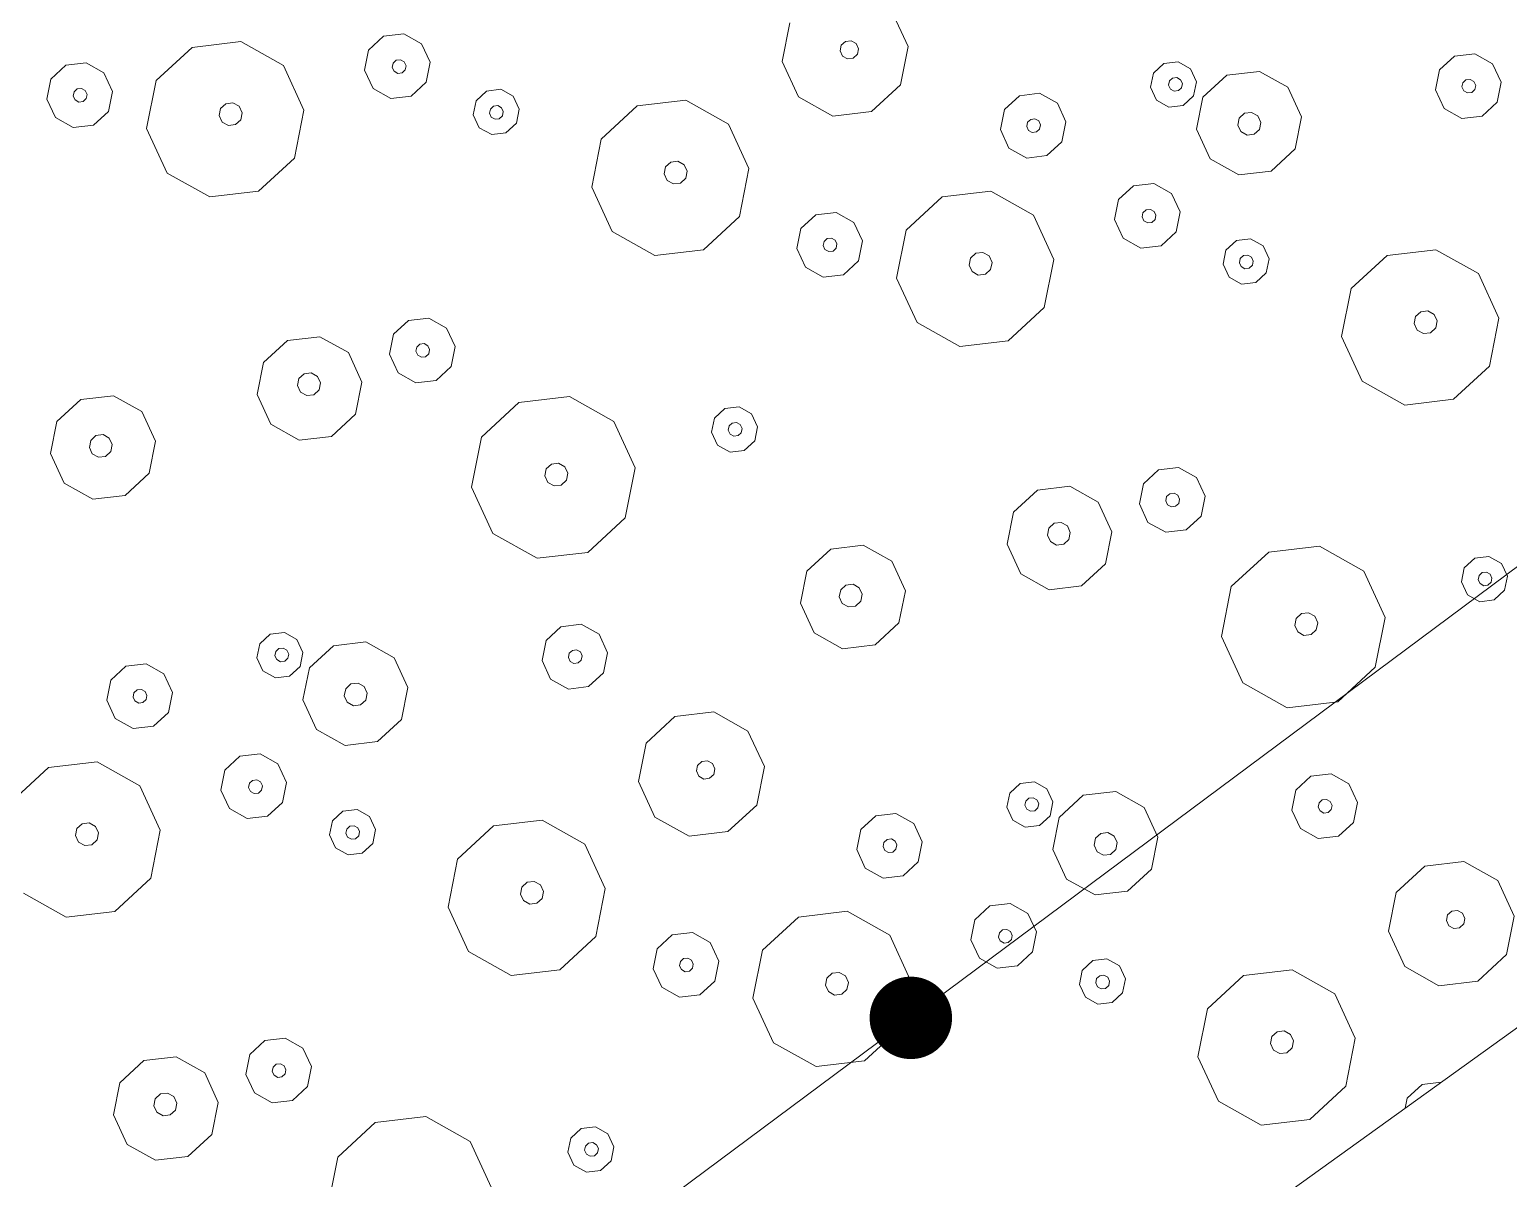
# Model space of a CAD drawing. Header units: metres. Extents: x -2858 to 512, y -1995 to 1252.
# Drawn here: x -539.062 to -535.477, y 366.104 to 368.89 of the extents above; entities that cross this region are included whole.
import ezdxf

# ---------------------------------------------------------------- set-up
doc = ezdxf.new("R2010")
doc.units = ezdxf.units.M
for name, color, linetype in [('Calque commun', 7, 'Continuous'), ('Calque7', 7, 'Continuous'), ('Calque8', 7, 'Continuous')]:
    doc.layers.add(name, color=color, linetype=linetype)

# ---------------------------------------------------------------- blocks, each defined once
blk = doc.blocks.new('GeoRond')
at = {"linetype": 'Continuous', "ltscale": 2.5, "const_width": 0.499, "flags": 128}
blk.add_lwpolyline([(-0.2505, 0, 1), (0.2505, 0, 1)], format="xyb", close=True, dxfattribs=at)
blk = doc.blocks.new('geometrebondepartleger')
at = {"layer": 'Calque7', "color": 1, "linetype": 'Continuous', "lineweight": 9}
blk.add_polyline3d([(141.2008, 124.9129, 79), (146.0805, 124.0046, 79), (151.5015, 122.9015, 79), (157.3363, 121.7891, 79), (165.9825, 119.9858, 79), (155.3815, 121.9588, 79), (170.0435, 119.0562, 79)], dxfattribs=at)
at = {"layer": 'Calque8', "color": 0, "linetype": 'ByBlock', "lineweight": -2, "xscale": 0.1999999984221459, "yscale": 0.1999999984221459, "zscale": 0.1999999984221459, "rotation": 348.4973528603933}
blk.add_blockref('GeoRond', (149.791, 123.2496, 79), dxfattribs=at)
blk = doc.blocks.new('pattern')
at = {"layer": 'Calque commun', "color": 54, "linetype": 'Continuous', "lineweight": 9}
for p, q in [((78.8535, 112.957), (78.8188, 112.9876)), ((78.9027, 112.9523), (78.8535, 112.957)), ((78.9235, 112.9645), (78.9027, 112.9523)), ((78.4004, 112.8513), (78.4822, 112.8996)), ((78.4822, 112.8996), (78.5767, 112.8906)), ((78.5767, 112.8906), (78.6478, 112.8277)), ((78.3627, 112.7642), (78.4004, 112.8513)), ((78.6478, 112.8277), (78.6685, 112.7351)), ((78.878, 112.7614), (78.9802, 112.8217)), ((78.9802, 112.8217), (79.0983, 112.8105)), ((79.0983, 112.8105), (79.1872, 112.7319)), ((78.3833, 112.6716), (78.3627, 112.7642)), ((78.4789, 112.7529), (78.4844, 112.7655)), ((78.4819, 112.7393), (78.4789, 112.7529)), ((78.4844, 112.7655), (78.4963, 112.7726)), ((78.4963, 112.7726), (78.5101, 112.7713)), ((78.5101, 112.7713), (78.5205, 112.7621)), ((78.5205, 112.7621), (78.5235, 112.7486)), ((78.8308, 112.6525), (78.878, 112.7614)), ((78.4923, 112.7302), (78.4819, 112.7393)), ((78.5061, 112.7289), (78.4923, 112.7302)), ((78.518, 112.7359), (78.5061, 112.7289)), ((78.5235, 112.7486), (78.518, 112.7359)), ((78.6685, 112.7351), (78.6307, 112.648)), ((79.1872, 112.7319), (79.213, 112.6161)), ((78.4545, 112.6087), (78.3833, 112.6716)), ((78.6307, 112.648), (78.549, 112.5997)), ((78.8566, 112.5367), (78.8308, 112.6525)), ((78.9761, 112.6383), (78.9829, 112.6542)), ((78.9829, 112.6542), (78.9978, 112.663)), ((78.9978, 112.663), (79.0151, 112.6613)), ((79.0151, 112.6613), (79.028, 112.6499)), ((79.028, 112.6499), (79.0318, 112.633)), ((78.549, 112.5997), (78.4545, 112.6087)), ((78.9798, 112.6214), (78.9761, 112.6383)), ((78.9928, 112.61), (78.9798, 112.6214)), ((79.01, 112.6083), (78.9928, 112.61)), ((79.0249, 112.6171), (79.01, 112.6083)), ((79.0318, 112.633), (79.0249, 112.6171)), ((79.213, 112.6161), (79.1658, 112.5072)), ((78.9455, 112.4581), (78.8566, 112.5367)), ((79.1658, 112.5072), (79.0636, 112.4469)), ((79.0636, 112.4469), (78.9455, 112.4581)), ((78.4483, 112.384), (78.4909, 112.4091)), ((78.4909, 112.4091), (78.5401, 112.4045)), ((78.5401, 112.4045), (78.5772, 112.3717)), ((78.4286, 112.3386), (78.4483, 112.384)), ((78.5772, 112.3717), (78.5879, 112.3235)), ((78.4394, 112.2904), (78.4286, 112.3386)), ((78.4908, 112.3335), (78.495, 112.343)), ((78.4931, 112.3234), (78.4908, 112.3335)), ((78.5009, 112.3165), (78.4931, 112.3234)), ((78.495, 112.343), (78.5039, 112.3483)), ((78.5039, 112.3483), (78.5143, 112.3473)), ((78.5202, 112.3208), (78.5112, 112.3155)), ((78.5143, 112.3473), (78.522, 112.3405)), ((78.5243, 112.3303), (78.5202, 112.3208)), ((78.522, 112.3405), (78.5243, 112.3303)), ((78.5879, 112.3235), (78.5683, 112.2781)), ((77.7838, 112.2574), (77.7976, 112.2892)), ((77.7976, 112.2892), (77.8274, 112.3068)), ((77.8274, 112.3068), (77.8618, 112.3035)), ((77.8618, 112.3035), (77.8878, 112.2806)), ((78.4765, 112.2577), (78.4394, 112.2904)), ((78.5112, 112.3155), (78.5009, 112.3165)), ((77.7913, 112.2236), (77.7838, 112.2574)), ((77.8216, 112.2546), (77.8257, 112.2641)), ((77.8238, 112.2444), (77.8216, 112.2546)), ((77.8257, 112.2641), (77.8346, 112.2694)), ((77.8346, 112.2694), (77.845, 112.2684)), ((77.845, 112.2684), (77.8528, 112.2615)), ((77.855, 112.2514), (77.8509, 112.2419)), ((77.8528, 112.2615), (77.855, 112.2514)), ((77.8878, 112.2806), (77.8953, 112.2468)), ((78.5257, 112.253), (78.4765, 112.2577)), ((78.5683, 112.2781), (78.5257, 112.253)), ((79.1289, 112.2187), (79.1426, 112.2504)), ((79.1426, 112.2504), (79.1724, 112.268)), ((79.1724, 112.268), (79.2069, 112.2647)), ((79.2069, 112.2647), (79.2328, 112.2418)), ((77.8173, 112.2007), (77.7913, 112.2236)), ((77.8316, 112.2376), (77.8238, 112.2444)), ((77.842, 112.2366), (77.8316, 112.2376)), ((77.8509, 112.2419), (77.842, 112.2366)), ((77.8815, 112.215), (77.8517, 112.1974)), ((77.8953, 112.2468), (77.8815, 112.215)), ((79.1364, 112.1849), (79.1289, 112.2187)), ((79.1683, 112.2159), (79.1724, 112.2255)), ((79.1706, 112.2058), (79.1683, 112.2159)), ((79.1724, 112.2255), (79.1814, 112.2307)), ((79.1814, 112.2307), (79.1917, 112.2298)), ((79.1917, 112.2298), (79.1995, 112.2229)), ((79.2018, 112.2127), (79.1976, 112.2032)), ((79.1995, 112.2229), (79.2018, 112.2127)), ((79.2328, 112.2418), (79.2404, 112.2081)), ((77.8517, 112.1974), (77.8173, 112.2007)), ((78.0693, 112.1348), (78.1757, 112.1977)), ((78.1757, 112.1977), (78.2988, 112.1859)), ((78.2988, 112.1859), (78.3914, 112.1041)), ((79.1623, 112.162), (79.1364, 112.1849)), ((79.1783, 112.1989), (79.1706, 112.2058)), ((79.1887, 112.1979), (79.1783, 112.1989)), ((79.1976, 112.2032), (79.1887, 112.1979)), ((79.2404, 112.2081), (79.2266, 112.1763)), ((79.1968, 112.1587), (79.1623, 112.162)), ((79.2266, 112.1763), (79.1968, 112.1587)), ((78.0201, 112.0214), (78.0693, 112.1348)), ((78.8339, 112.0794), (78.902, 112.1196)), ((78.902, 112.1196), (78.9808, 112.1121)), ((78.9808, 112.1121), (79.0401, 112.0598)), ((78.3914, 112.1041), (78.4183, 111.9835)), ((78.8024, 112.0068), (78.8339, 112.0794)), ((79.0401, 112.0598), (79.0573, 111.9825)), ((79.2016, 112.0138), (79.2442, 112.0389)), ((79.2442, 112.0389), (79.2934, 112.0342)), ((79.2934, 112.0342), (79.3305, 112.0015)), ((78.047, 111.9008), (78.0201, 112.0214)), ((78.1813, 112.0057), (78.1882, 112.0216)), ((78.1851, 111.9888), (78.1813, 112.0057)), ((78.1882, 112.0216), (78.2031, 112.0304)), ((78.2031, 112.0304), (78.2203, 112.0287)), ((78.2203, 112.0287), (78.2333, 112.0173)), ((78.2371, 112.0004), (78.2302, 111.9845)), ((78.2333, 112.0173), (78.2371, 112.0004)), ((78.8196, 111.9296), (78.8024, 112.0068)), ((78.9027, 111.9991), (78.9096, 112.015)), ((78.9064, 111.9822), (78.9027, 111.9991)), ((78.9096, 112.015), (78.9245, 112.0238)), ((78.9245, 112.0238), (78.9417, 112.0222)), ((78.9417, 112.0222), (78.9547, 112.0107)), ((78.9547, 112.0107), (78.9584, 111.9938)), ((79.182, 111.9684), (79.2016, 112.0138)), ((79.3305, 112.0015), (79.3412, 111.9532)), ((78.1981, 111.9773), (78.1851, 111.9888)), ((78.2153, 111.9757), (78.1981, 111.9773)), ((78.2302, 111.9845), (78.2153, 111.9757)), ((78.4183, 111.9835), (78.3691, 111.8701)), ((78.9194, 111.9708), (78.9064, 111.9822)), ((78.9366, 111.9691), (78.9194, 111.9708)), ((78.9515, 111.9779), (78.9366, 111.9691)), ((78.9584, 111.9938), (78.9515, 111.9779)), ((79.0573, 111.9825), (79.0258, 111.91)), ((79.1927, 111.9201), (79.182, 111.9684)), ((79.2429, 111.9662), (79.247, 111.9757)), ((79.2451, 111.9561), (79.2429, 111.9662)), ((79.247, 111.9757), (79.2559, 111.981)), ((79.2559, 111.981), (79.2663, 111.98)), ((79.2663, 111.98), (79.2741, 111.9731)), ((79.2763, 111.963), (79.2722, 111.9535)), ((79.2741, 111.9731), (79.2763, 111.963)), ((78.8789, 111.8772), (78.8196, 111.9296)), ((79.2529, 111.9492), (79.2451, 111.9561)), ((79.2632, 111.9482), (79.2529, 111.9492)), ((79.2722, 111.9535), (79.2632, 111.9482)), ((79.3412, 111.9532), (79.3216, 111.9079)), ((77.3448, 111.8562), (77.447, 111.9165)), ((77.447, 111.9165), (77.5651, 111.9053)), ((77.5651, 111.9053), (77.6541, 111.8267)), ((78.1396, 111.819), (78.047, 111.9008)), ((79.0258, 111.91), (78.9577, 111.8697)), ((79.2298, 111.8874), (79.1927, 111.9201)), ((79.3216, 111.9079), (79.279, 111.8827)), ((79.492, 111.863), (79.5942, 111.9233)), ((79.5942, 111.9233), (79.7123, 111.912)), ((79.7123, 111.912), (79.8013, 111.8335)), ((77.2976, 111.7473), (77.3448, 111.8562)), ((78.3691, 111.8701), (78.2627, 111.8072)), ((78.9577, 111.8697), (78.8789, 111.8772)), ((79.279, 111.8827), (79.2298, 111.8874)), ((79.4448, 111.7541), (79.492, 111.863)), ((77.6541, 111.8267), (77.6799, 111.7109)), ((78.2627, 111.8072), (78.1396, 111.819)), ((78.9265, 111.8012), (78.9402, 111.8329)), ((78.9402, 111.8329), (78.97, 111.8505)), ((78.97, 111.8505), (79.0045, 111.8472)), ((79.0045, 111.8472), (79.0304, 111.8243)), ((79.0304, 111.8243), (79.038, 111.7905)), ((79.8013, 111.8335), (79.8271, 111.7177)), ((78.934, 111.7674), (78.9265, 111.8012)), ((78.9621, 111.8008), (78.9662, 111.8103)), ((78.9644, 111.7907), (78.9621, 111.8008)), ((78.9722, 111.7838), (78.9644, 111.7907)), ((78.9662, 111.8103), (78.9752, 111.8156)), ((78.9825, 111.7828), (78.9722, 111.7838)), ((78.9752, 111.8156), (78.9855, 111.8146)), ((78.9914, 111.7881), (78.9825, 111.7828)), ((78.9855, 111.8146), (78.9933, 111.8077)), ((78.9956, 111.7976), (78.9914, 111.7881)), ((78.9933, 111.8077), (78.9956, 111.7976)), ((79.038, 111.7905), (79.0242, 111.7588)), ((77.3234, 111.6315), (77.2976, 111.7473)), ((77.4429, 111.7331), (77.4498, 111.749)), ((77.4498, 111.749), (77.4647, 111.7578)), ((77.4647, 111.7578), (77.4819, 111.7561)), ((77.4819, 111.7561), (77.4949, 111.7447)), ((78.9599, 111.7445), (78.934, 111.7674)), ((79.0242, 111.7588), (78.9944, 111.7412)), ((79.4706, 111.6383), (79.4448, 111.7541)), ((79.5901, 111.7399), (79.597, 111.7558)), ((79.597, 111.7558), (79.6119, 111.7646)), ((79.6119, 111.7646), (79.6291, 111.7629)), ((79.6291, 111.7629), (79.6421, 111.7515)), ((79.6421, 111.7515), (79.6458, 111.7346)), ((77.4466, 111.7162), (77.4429, 111.7331)), ((77.4596, 111.7048), (77.4466, 111.7162)), ((77.4917, 111.7119), (77.4768, 111.7031)), ((77.4986, 111.7278), (77.4917, 111.7119)), ((77.4949, 111.7447), (77.4986, 111.7278)), ((77.6799, 111.7109), (77.6327, 111.602)), ((78.9944, 111.7412), (78.9599, 111.7445)), ((79.5939, 111.723), (79.5901, 111.7399)), ((79.6068, 111.7115), (79.5939, 111.723)), ((79.6241, 111.7099), (79.6068, 111.7115)), ((79.639, 111.7187), (79.6241, 111.7099)), ((79.6458, 111.7346), (79.639, 111.7187)), ((79.8271, 111.7177), (79.7799, 111.6088)), ((77.4768, 111.7031), (77.4596, 111.7048)), ((79.2236, 111.6619), (79.2661, 111.687)), ((79.2661, 111.687), (79.3153, 111.6824)), ((79.3153, 111.6824), (79.3524, 111.6496)), ((79.2039, 111.6166), (79.2236, 111.6619)), ((79.3524, 111.6496), (79.3632, 111.6014)), ((77.4123, 111.553), (77.3234, 111.6315)), ((78.122, 111.5679), (78.1417, 111.6133)), ((78.1417, 111.6133), (78.1842, 111.6384)), ((78.1842, 111.6384), (78.2335, 111.6337)), ((78.2335, 111.6337), (78.2705, 111.601)), ((79.2146, 111.5683), (79.2039, 111.6166)), ((79.2661, 111.6114), (79.2702, 111.621)), ((79.2683, 111.6013), (79.2661, 111.6114)), ((79.2702, 111.621), (79.2792, 111.6262)), ((79.2792, 111.6262), (79.2895, 111.6252)), ((79.2895, 111.6252), (79.2973, 111.6184)), ((79.2995, 111.6082), (79.2954, 111.5987)), ((79.2973, 111.6184), (79.2995, 111.6082)), ((79.5596, 111.5597), (79.4706, 111.6383)), ((79.7799, 111.6088), (79.6777, 111.5485)), ((80.2732, 111.598), (80.303, 111.6156)), ((80.303, 111.6156), (80.3375, 111.6123)), ((80.3375, 111.6123), (80.3634, 111.5894)), ((77.6327, 111.602), (77.5305, 111.5417)), ((78.1328, 111.5196), (78.122, 111.5679)), ((78.1842, 111.5628), (78.1883, 111.5723)), ((78.1883, 111.5723), (78.1973, 111.5776)), ((78.1973, 111.5776), (78.2076, 111.5766)), ((78.2076, 111.5766), (78.2154, 111.5697)), ((78.2154, 111.5697), (78.2176, 111.5596)), ((78.2705, 111.601), (78.2813, 111.5527)), ((79.2517, 111.5356), (79.2146, 111.5683)), ((79.2761, 111.5944), (79.2683, 111.6013)), ((79.2865, 111.5934), (79.2761, 111.5944)), ((79.2954, 111.5987), (79.2865, 111.5934)), ((79.3632, 111.6014), (79.3435, 111.556)), ((80.2595, 111.5663), (80.2732, 111.598)), ((80.2972, 111.5634), (80.3014, 111.5729)), ((80.3014, 111.5729), (80.3103, 111.5782)), ((80.3103, 111.5782), (80.3207, 111.5772)), ((80.3207, 111.5772), (80.3284, 111.5704)), ((80.3284, 111.5704), (80.3307, 111.5602)), ((80.3634, 111.5894), (80.371, 111.5556)), ((77.5305, 111.5417), (77.4123, 111.553)), ((78.1865, 111.5526), (78.1842, 111.5628)), ((78.1942, 111.5458), (78.1865, 111.5526)), ((78.2046, 111.5448), (78.1942, 111.5458)), ((78.2135, 111.5501), (78.2046, 111.5448)), ((78.2176, 111.5596), (78.2135, 111.5501)), ((78.2813, 111.5527), (78.2616, 111.5074)), ((78.3567, 111.5029), (78.4248, 111.5431)), ((78.4248, 111.5431), (78.5036, 111.5356)), ((78.5036, 111.5356), (78.5629, 111.4833)), ((79.3009, 111.5309), (79.2517, 111.5356)), ((79.3435, 111.556), (79.3009, 111.5309)), ((79.6777, 111.5485), (79.5596, 111.5597)), ((80.267, 111.5325), (80.2595, 111.5663)), ((80.2929, 111.5096), (80.267, 111.5325)), ((80.2995, 111.5533), (80.2972, 111.5634)), ((80.3073, 111.5464), (80.2995, 111.5533)), ((80.3176, 111.5454), (80.3073, 111.5464)), ((80.3266, 111.5507), (80.3176, 111.5454)), ((80.3307, 111.5602), (80.3266, 111.5507)), ((80.371, 111.5556), (80.3572, 111.5239)), ((76.9151, 111.4788), (76.9577, 111.504)), ((76.9577, 111.504), (77.0069, 111.4993)), ((77.0069, 111.4993), (77.044, 111.4665)), ((78.1698, 111.4869), (78.1328, 111.5196)), ((78.2616, 111.5074), (78.219, 111.4822)), ((78.3253, 111.4303), (78.3567, 111.5029)), ((79.7679, 111.4869), (79.8104, 111.5121)), ((79.8104, 111.5121), (79.8597, 111.5074)), ((79.8597, 111.5074), (79.8967, 111.4747)), ((80.3274, 111.5063), (80.2929, 111.5096)), ((80.3572, 111.5239), (80.3274, 111.5063)), ((76.8955, 111.4335), (76.9151, 111.4788)), ((77.044, 111.4665), (77.0547, 111.4183)), ((78.219, 111.4822), (78.1698, 111.4869)), ((78.5629, 111.4833), (78.5801, 111.406)), ((79.7482, 111.4416), (79.7679, 111.4869)), ((79.8967, 111.4747), (79.9075, 111.4264)), ((76.9062, 111.3852), (76.8955, 111.4335)), ((76.9577, 111.4283), (76.9618, 111.4379)), ((76.9599, 111.4182), (76.9577, 111.4283)), ((76.9618, 111.4379), (76.9707, 111.4431)), ((76.9707, 111.4431), (76.9811, 111.4421)), ((76.9811, 111.4421), (76.9889, 111.4353)), ((76.9911, 111.4251), (76.987, 111.4156)), ((76.9889, 111.4353), (76.9911, 111.4251)), ((78.3425, 111.3531), (78.3253, 111.4303)), ((78.4182, 111.413), (78.4251, 111.4288)), ((78.4251, 111.4288), (78.44, 111.4376)), ((78.44, 111.4376), (78.4573, 111.436)), ((78.4573, 111.436), (78.4702, 111.4245)), ((78.4702, 111.4245), (78.474, 111.4076)), ((79.7589, 111.3933), (79.7482, 111.4416)), ((79.8104, 111.4365), (79.8145, 111.446)), ((79.8127, 111.4263), (79.8104, 111.4365)), ((79.8204, 111.4194), (79.8127, 111.4263)), ((79.8145, 111.446), (79.8235, 111.4513)), ((79.8235, 111.4513), (79.8338, 111.4503)), ((79.8397, 111.4237), (79.8308, 111.4185)), ((79.8338, 111.4503), (79.8416, 111.4434)), ((79.8438, 111.4333), (79.8397, 111.4237)), ((79.8416, 111.4434), (79.8438, 111.4333)), ((79.9075, 111.4264), (79.8878, 111.381)), ((80.4958, 111.3303), (80.545, 111.4437)), ((76.9677, 111.4113), (76.9599, 111.4182)), ((76.978, 111.4103), (76.9677, 111.4113)), ((76.987, 111.4156), (76.978, 111.4103)), ((77.0547, 111.4183), (77.0351, 111.3729)), ((78.422, 111.3961), (78.4182, 111.413)), ((78.435, 111.3846), (78.422, 111.3961)), ((78.4671, 111.3918), (78.4522, 111.383)), ((78.474, 111.4076), (78.4671, 111.3918)), ((78.5801, 111.406), (78.5486, 111.3335)), ((79.796, 111.3606), (79.7589, 111.3933)), ((79.8308, 111.4185), (79.8204, 111.4194)), ((76.9433, 111.3525), (76.9062, 111.3852)), ((76.9925, 111.3478), (76.9433, 111.3525)), ((77.0351, 111.3729), (76.9925, 111.3478)), ((77.6095, 111.3452), (77.6393, 111.3628)), ((77.6393, 111.3628), (77.6737, 111.3596)), ((77.6737, 111.3596), (77.6997, 111.3367)), ((78.4018, 111.3008), (78.3425, 111.3531)), ((78.4522, 111.383), (78.435, 111.3846)), ((79.8452, 111.3559), (79.796, 111.3606)), ((79.8878, 111.381), (79.8452, 111.3559)), ((77.5957, 111.3135), (77.6095, 111.3452)), ((77.6351, 111.3107), (77.6393, 111.3203)), ((77.6393, 111.3203), (77.6482, 111.3255)), ((77.6482, 111.3255), (77.6585, 111.3246)), ((77.6585, 111.3246), (77.6663, 111.3177)), ((77.6663, 111.3177), (77.6686, 111.3076)), ((77.6997, 111.3367), (77.7072, 111.3029)), ((78.5486, 111.3335), (78.4805, 111.2932)), ((80.5227, 111.2096), (80.4958, 111.3303)), ((77.6032, 111.2797), (77.5957, 111.3135)), ((77.6374, 111.3006), (77.6351, 111.3107)), ((77.6452, 111.2937), (77.6374, 111.3006)), ((77.6555, 111.2927), (77.6452, 111.2937)), ((77.6645, 111.298), (77.6555, 111.2927)), ((77.6686, 111.3076), (77.6645, 111.298)), ((77.7072, 111.3029), (77.6934, 111.2711)), ((78.4805, 111.2932), (78.4018, 111.3008)), ((79.3429, 111.255), (79.4247, 111.3032)), ((79.4247, 111.3032), (79.5192, 111.2942)), ((79.5192, 111.2942), (79.5903, 111.2314)), ((77.6292, 111.2568), (77.6032, 111.2797)), ((77.6636, 111.2535), (77.6292, 111.2568)), ((77.6934, 111.2711), (77.6636, 111.2535)), ((78.7973, 111.2253), (78.8654, 111.2655)), ((78.8654, 111.2655), (78.9442, 111.258)), ((78.9442, 111.258), (79.0035, 111.2057)), ((79.3052, 111.1679), (79.3429, 111.255)), ((77.3007, 111.1742), (77.3689, 111.2144)), ((77.3689, 111.2144), (77.4476, 111.2069)), ((78.7658, 111.1528), (78.7973, 111.2253)), ((79.5903, 111.2314), (79.611, 111.1387)), ((79.8205, 111.165), (79.9227, 111.2253)), ((79.9227, 111.2253), (80.0408, 111.2141)), ((80.0408, 111.2141), (80.1297, 111.1356)), ((80.6153, 111.1278), (80.5227, 111.2096)), ((77.2693, 111.1016), (77.3007, 111.1742)), ((77.4476, 111.2069), (77.5069, 111.1546)), ((79.0035, 111.2057), (79.0207, 111.1285)), ((79.4269, 111.1692), (79.4388, 111.1762)), ((79.4388, 111.1762), (79.4526, 111.1749)), ((79.4526, 111.1749), (79.463, 111.1658)), ((80.8448, 111.1789), (80.7384, 111.1161)), ((77.5069, 111.1546), (77.5241, 111.0773)), ((78.783, 111.0755), (78.7658, 111.1528)), ((78.8663, 111.1369), (78.8731, 111.1528)), ((78.8731, 111.1528), (78.888, 111.1616)), ((78.888, 111.1616), (78.9053, 111.1599)), ((78.9053, 111.1599), (78.9182, 111.1485)), ((78.9182, 111.1485), (78.922, 111.1316)), ((79.3258, 111.0752), (79.3052, 111.1679)), ((79.4214, 111.1565), (79.4269, 111.1692)), ((79.4244, 111.143), (79.4214, 111.1565)), ((79.4348, 111.1338), (79.4244, 111.143)), ((79.4605, 111.1395), (79.4486, 111.1325)), ((79.466, 111.1522), (79.4605, 111.1395)), ((79.463, 111.1658), (79.466, 111.1522)), ((79.611, 111.1387), (79.5732, 111.0516)), ((79.7733, 111.0562), (79.8205, 111.165)), ((77.2865, 111.0244), (77.2693, 111.1016)), ((77.3695, 111.0939), (77.3764, 111.1098)), ((77.3764, 111.1098), (77.3913, 111.1186)), ((77.3913, 111.1186), (77.4085, 111.117)), ((77.4085, 111.117), (77.4215, 111.1055)), ((77.4215, 111.1055), (77.4252, 111.0886)), ((77.6488, 111.0632), (77.6685, 111.1086)), ((77.6685, 111.1086), (77.711, 111.1337)), ((77.711, 111.1337), (77.7602, 111.129)), ((77.7602, 111.129), (77.7973, 111.0963)), ((78.87, 111.12), (78.8663, 111.1369)), ((78.883, 111.1086), (78.87, 111.12)), ((78.9002, 111.1069), (78.883, 111.1086)), ((78.9151, 111.1157), (78.9002, 111.1069)), ((78.922, 111.1316), (78.9151, 111.1157)), ((79.0207, 111.1285), (78.9892, 111.0559)), ((79.4486, 111.1325), (79.4348, 111.1338)), ((80.1297, 111.1356), (80.1555, 111.0197)), ((80.7384, 111.1161), (80.6153, 111.1278)), ((77.3733, 111.077), (77.3695, 111.0939)), ((77.3862, 111.0656), (77.3733, 111.077)), ((77.4035, 111.0639), (77.3862, 111.0656)), ((77.4184, 111.0727), (77.4035, 111.0639)), ((77.4252, 111.0886), (77.4184, 111.0727)), ((77.5241, 111.0773), (77.4926, 111.0048)), ((77.7097, 111.061), (77.7138, 111.0705)), ((77.7138, 111.0705), (77.7228, 111.0758)), ((77.7228, 111.0758), (77.7331, 111.0748)), ((77.7331, 111.0748), (77.7409, 111.0679)), ((77.7409, 111.0679), (77.7431, 111.0578)), ((77.7973, 111.0963), (77.8081, 111.048)), ((78.8423, 111.0232), (78.783, 111.0755)), ((79.397, 111.0124), (79.3258, 111.0752)), ((79.9254, 111.0578), (79.9403, 111.0666)), ((79.9403, 111.0666), (79.9576, 111.065)), ((77.6595, 111.0149), (77.6488, 111.0632)), ((77.7119, 111.0509), (77.7097, 111.061)), ((77.7197, 111.044), (77.7119, 111.0509)), ((77.7301, 111.043), (77.7197, 111.044)), ((77.739, 111.0483), (77.7301, 111.043)), ((77.7431, 111.0578), (77.739, 111.0483)), ((77.8081, 111.048), (77.7884, 111.0027)), ((78.9892, 111.0559), (78.9211, 111.0157)), ((79.5732, 111.0516), (79.4915, 111.0034)), ((79.7991, 110.9403), (79.7733, 111.0562)), ((79.9185, 111.0419), (79.9254, 111.0578)), ((79.9223, 111.025), (79.9185, 111.0419)), ((79.9576, 111.065), (79.9705, 111.0535)), ((79.9743, 111.0366), (79.9674, 111.0208)), ((79.9705, 111.0535), (79.9743, 111.0366)), ((77.3458, 110.972), (77.2865, 111.0244)), ((77.4926, 111.0048), (77.4245, 110.9645)), ((77.6966, 110.9822), (77.6595, 111.0149)), ((77.7884, 111.0027), (77.7458, 110.9775)), ((77.9588, 110.9578), (78.061, 111.0181)), ((78.061, 111.0181), (78.1792, 111.0068)), ((78.1792, 111.0068), (78.2681, 110.9283)), ((78.9211, 111.0157), (78.8423, 111.0232)), ((79.4915, 111.0034), (79.397, 111.0124)), ((79.9353, 111.0136), (79.9223, 111.025)), ((79.9525, 111.012), (79.9353, 111.0136)), ((79.9674, 111.0208), (79.9525, 111.012)), ((80.1555, 111.0197), (80.1083, 110.9109)), ((77.4245, 110.9645), (77.3458, 110.972)), ((77.7458, 110.9775), (77.6966, 110.9822)), ((77.9116, 110.8489), (77.9588, 110.9578)), ((77.3933, 110.896), (77.4071, 110.9277)), ((77.4071, 110.9277), (77.4369, 110.9453)), ((77.4369, 110.9453), (77.4713, 110.942)), ((77.4713, 110.942), (77.4973, 110.9191)), ((78.2681, 110.9283), (78.2939, 110.8125)), ((79.888, 110.8618), (79.7991, 110.9403)), ((80.5977, 110.8767), (80.6173, 110.9221)), ((80.6173, 110.9221), (80.6599, 110.9472)), ((80.6599, 110.9472), (80.7091, 110.9426)), ((80.7091, 110.9426), (80.7462, 110.9098)), ((77.4008, 110.8622), (77.3933, 110.896)), ((77.4289, 110.8956), (77.4331, 110.9051)), ((77.4312, 110.8855), (77.4289, 110.8956)), ((77.4331, 110.9051), (77.442, 110.9104)), ((77.442, 110.9104), (77.4523, 110.9094)), ((77.4523, 110.9094), (77.4601, 110.9025)), ((77.4624, 110.8924), (77.4583, 110.8829)), ((77.4601, 110.9025), (77.4624, 110.8924)), ((77.4973, 110.9191), (77.5048, 110.8853)), ((80.1083, 110.9109), (80.0061, 110.8505)), ((80.664, 110.8811), (80.6729, 110.8864)), ((80.6729, 110.8864), (80.6833, 110.8854)), ((80.7462, 110.9098), (80.757, 110.8616)), ((77.4268, 110.8393), (77.4008, 110.8622)), ((77.439, 110.8786), (77.4312, 110.8855)), ((77.4493, 110.8776), (77.439, 110.8786)), ((77.4583, 110.8829), (77.4493, 110.8776)), ((77.491, 110.8536), (77.4612, 110.836)), ((77.5048, 110.8853), (77.491, 110.8536)), ((78.0569, 110.8347), (78.0638, 110.8506)), ((78.0638, 110.8506), (78.0787, 110.8594)), ((78.0787, 110.8594), (78.0959, 110.8577)), ((78.0959, 110.8577), (78.1089, 110.8463)), ((80.0061, 110.8505), (79.888, 110.8618)), ((80.6084, 110.8285), (80.5977, 110.8767)), ((80.6599, 110.8716), (80.664, 110.8811)), ((80.6621, 110.8615), (80.6599, 110.8716)), ((80.6699, 110.8546), (80.6621, 110.8615)), ((80.6802, 110.8536), (80.6699, 110.8546)), ((80.6892, 110.8589), (80.6802, 110.8536)), ((80.6833, 110.8854), (80.6911, 110.8786)), ((80.6933, 110.8684), (80.6892, 110.8589)), ((80.6911, 110.8786), (80.6933, 110.8684)), ((80.757, 110.8616), (80.7373, 110.8162)), ((80.8324, 110.8117), (80.9005, 110.852)), ((80.9005, 110.852), (80.9793, 110.8445)), ((77.4612, 110.836), (77.4268, 110.8393)), ((77.9374, 110.7331), (77.9116, 110.8489)), ((78.0607, 110.8178), (78.0569, 110.8347)), ((78.0736, 110.8063), (78.0607, 110.8178)), ((78.1127, 110.8294), (78.1058, 110.8135)), ((78.1089, 110.8463), (78.1127, 110.8294)), ((80.6455, 110.7958), (80.6084, 110.8285)), ((80.7373, 110.8162), (80.6947, 110.7911)), ((80.9793, 110.8445), (81.0386, 110.7921)), ((77.6904, 110.7567), (77.733, 110.7819)), ((77.733, 110.7819), (77.7822, 110.7772)), ((78.0909, 110.8047), (78.0736, 110.8063)), ((78.1058, 110.8135), (78.0909, 110.8047)), ((78.2939, 110.8125), (78.2467, 110.7036)), ((79.3711, 110.7423), (79.3908, 110.7877)), ((79.3908, 110.7877), (79.4334, 110.8128)), ((79.4334, 110.8128), (79.4826, 110.8081)), ((79.4826, 110.8081), (79.5197, 110.7754)), ((80.6947, 110.7911), (80.6455, 110.7958)), ((80.8009, 110.7392), (80.8324, 110.8117)), ((81.0386, 110.7921), (81.0558, 110.7149)), ((77.6707, 110.7114), (77.6904, 110.7567)), ((77.7822, 110.7772), (77.8192, 110.7444)), ((77.8192, 110.7444), (77.83, 110.6962)), ((79.4333, 110.7372), (79.4375, 110.7467)), ((79.4375, 110.7467), (79.4464, 110.752)), ((79.4464, 110.752), (79.4567, 110.751)), ((79.4567, 110.751), (79.4645, 110.7441)), ((79.4645, 110.7441), (79.4668, 110.734)), ((79.5197, 110.7754), (79.5304, 110.7271)), ((80.9008, 110.7377), (80.9157, 110.7465)), ((80.9157, 110.7465), (80.9329, 110.7448)), ((80.9329, 110.7448), (80.9459, 110.7334)), ((77.6815, 110.6631), (77.6707, 110.7114)), ((77.7329, 110.7062), (77.737, 110.7158)), ((77.737, 110.7158), (77.746, 110.721)), ((77.746, 110.721), (77.7563, 110.72)), ((77.7563, 110.72), (77.7641, 110.7132)), ((77.7641, 110.7132), (77.7664, 110.703)), ((78.0264, 110.6545), (77.9374, 110.7331)), ((78.7401, 110.6928), (78.7699, 110.7104)), ((78.7699, 110.7104), (78.8043, 110.7071)), ((78.8043, 110.7071), (78.8303, 110.6842)), ((79.3819, 110.694), (79.3711, 110.7423)), ((79.4356, 110.727), (79.4333, 110.7372)), ((79.4434, 110.7202), (79.4356, 110.727)), ((79.4537, 110.7192), (79.4434, 110.7202)), ((79.4627, 110.7245), (79.4537, 110.7192)), ((79.4668, 110.734), (79.4627, 110.7245)), ((79.5304, 110.7271), (79.5108, 110.6818)), ((80.8181, 110.6619), (80.8009, 110.7392)), ((80.8939, 110.7218), (80.9008, 110.7377)), ((80.8977, 110.7049), (80.8939, 110.7218)), ((80.9497, 110.7165), (80.9428, 110.7006)), ((80.9459, 110.7334), (80.9497, 110.7165)), ((81.0558, 110.7149), (81.0243, 110.6423)), ((77.7352, 110.6961), (77.7329, 110.7062)), ((77.7429, 110.6892), (77.7352, 110.6961)), ((77.7533, 110.6882), (77.7429, 110.6892)), ((77.7622, 110.6935), (77.7533, 110.6882)), ((77.7664, 110.703), (77.7622, 110.6935)), ((77.83, 110.6962), (77.8103, 110.6508)), ((78.2467, 110.7036), (78.1445, 110.6433)), ((78.7263, 110.6611), (78.7401, 110.6928)), ((78.7682, 110.6677), (78.7771, 110.673)), ((78.7771, 110.673), (78.7875, 110.672)), ((78.7875, 110.672), (78.7953, 110.6652)), ((78.8303, 110.6842), (78.8378, 110.6504)), ((79.419, 110.6613), (79.3819, 110.694)), ((79.5108, 110.6818), (79.4682, 110.6566)), ((80.0851, 110.6541), (80.1149, 110.6717)), ((80.1149, 110.6717), (80.1494, 110.6684)), ((80.9107, 110.6935), (80.8977, 110.7049)), ((80.9279, 110.6918), (80.9107, 110.6935)), ((80.9428, 110.7006), (80.9279, 110.6918)), ((77.7185, 110.6304), (77.6815, 110.6631)), ((77.8103, 110.6508), (77.7677, 110.6257)), ((78.1445, 110.6433), (78.0264, 110.6545)), ((78.7338, 110.6273), (78.7263, 110.6611)), ((78.7641, 110.6582), (78.7682, 110.6677)), ((78.7663, 110.6481), (78.7641, 110.6582)), ((78.7741, 110.6412), (78.7663, 110.6481)), ((78.7845, 110.6402), (78.7741, 110.6412)), ((78.7934, 110.6455), (78.7845, 110.6402)), ((78.7975, 110.655), (78.7934, 110.6455)), ((78.7953, 110.6652), (78.7975, 110.655)), ((78.8378, 110.6504), (78.824, 110.6187)), ((79.4682, 110.6566), (79.419, 110.6613)), ((80.0714, 110.6223), (80.0851, 110.6541)), ((80.1494, 110.6684), (80.1753, 110.6455)), ((80.1753, 110.6455), (80.1829, 110.6117)), ((80.8774, 110.6096), (80.8181, 110.6619)), ((81.0243, 110.6423), (80.9562, 110.6021)), ((77.7677, 110.6257), (77.7185, 110.6304)), ((78.2347, 110.5817), (78.2773, 110.6069)), ((78.2773, 110.6069), (78.3265, 110.6022)), ((78.3265, 110.6022), (78.3636, 110.5695)), ((78.7598, 110.6044), (78.7338, 110.6273)), ((78.7942, 110.6011), (78.7598, 110.6044)), ((78.824, 110.6187), (78.7942, 110.6011)), ((79.0118, 110.5385), (79.1182, 110.6013)), ((79.1182, 110.6013), (79.2413, 110.5896)), ((80.0789, 110.5885), (80.0714, 110.6223)), ((80.1108, 110.6196), (80.1149, 110.6291)), ((80.1131, 110.6094), (80.1108, 110.6196)), ((80.1208, 110.6026), (80.1131, 110.6094)), ((80.1149, 110.6291), (80.1239, 110.6344)), ((80.1312, 110.6016), (80.1208, 110.6026)), ((80.1239, 110.6344), (80.1342, 110.6334)), ((80.1401, 110.6069), (80.1312, 110.6016)), ((80.1342, 110.6334), (80.142, 110.6265)), ((80.1443, 110.6164), (80.1401, 110.6069)), ((80.142, 110.6265), (80.1443, 110.6164)), ((80.1829, 110.6117), (80.1691, 110.5799)), ((80.9562, 110.6021), (80.8774, 110.6096)), ((78.215, 110.5364), (78.2347, 110.5817)), ((78.3636, 110.5695), (78.3743, 110.5212)), ((79.2413, 110.5896), (79.3339, 110.5078)), ((80.1048, 110.5656), (80.0789, 110.5885)), ((80.1393, 110.5624), (80.1048, 110.5656)), ((80.1691, 110.5799), (80.1393, 110.5624)), ((78.2258, 110.4881), (78.215, 110.5364)), ((78.2772, 110.5313), (78.2813, 110.5408)), ((78.2795, 110.5211), (78.2772, 110.5313)), ((78.2813, 110.5408), (78.2903, 110.5461)), ((78.2903, 110.5461), (78.3006, 110.5451)), ((78.3006, 110.5451), (78.3084, 110.5382)), ((78.3107, 110.5281), (78.3065, 110.5185)), ((78.3084, 110.5382), (78.3107, 110.5281)), ((78.9626, 110.4251), (79.0118, 110.5385)), ((78.2873, 110.5143), (78.2795, 110.5211)), ((78.2976, 110.5133), (78.2873, 110.5143)), ((78.3065, 110.5185), (78.2976, 110.5133)), ((78.3743, 110.5212), (78.3546, 110.4758)), ((79.3339, 110.5078), (79.3608, 110.3871)), ((79.7764, 110.483), (79.8445, 110.5233)), ((79.8445, 110.5233), (79.9233, 110.5157)), ((79.9233, 110.5157), (79.9826, 110.4634)), ((78.2628, 110.4554), (78.2258, 110.4881)), ((78.3546, 110.4758), (78.3121, 110.4507)), ((79.7449, 110.4105), (79.7764, 110.483)), ((79.9826, 110.4634), (79.9998, 110.3862)), ((78.3121, 110.4507), (78.2628, 110.4554)), ((78.9895, 110.3044), (78.9626, 110.4251)), ((79.1238, 110.4093), (79.1307, 110.4252)), ((79.1307, 110.4252), (79.1456, 110.434)), ((79.1456, 110.434), (79.1628, 110.4324)), ((79.1628, 110.4324), (79.1758, 110.4209)), ((79.1758, 110.4209), (79.1796, 110.404)), ((79.8521, 110.4186), (79.867, 110.4274)), ((79.867, 110.4274), (79.8842, 110.4258)), ((79.8842, 110.4258), (79.8971, 110.4144)), ((80.1441, 110.4174), (80.1867, 110.4425)), ((80.1867, 110.4425), (80.2359, 110.4378)), ((80.2359, 110.4378), (80.273, 110.4051)), ((77.8098, 110.3498), (77.8915, 110.398)), ((77.8915, 110.398), (77.986, 110.389)), ((77.986, 110.389), (78.0572, 110.3262)), ((79.1276, 110.3924), (79.1238, 110.4093)), ((79.1406, 110.381), (79.1276, 110.3924)), ((79.1727, 110.3881), (79.1578, 110.3793)), ((79.1796, 110.404), (79.1727, 110.3881)), ((79.3608, 110.3871), (79.3116, 110.2737)), ((79.7621, 110.3332), (79.7449, 110.4105)), ((79.8452, 110.4028), (79.8521, 110.4186)), ((79.8489, 110.3859), (79.8452, 110.4028)), ((79.8619, 110.3744), (79.8489, 110.3859)), ((79.9009, 110.3975), (79.894, 110.3816)), ((79.8971, 110.4144), (79.9009, 110.3975)), ((79.9998, 110.3862), (79.9683, 110.3136)), ((80.1245, 110.372), (80.1441, 110.4174)), ((80.1895, 110.3794), (80.1984, 110.3846)), ((80.1984, 110.3846), (80.2088, 110.3837)), ((80.273, 110.4051), (80.2837, 110.3569)), ((77.772, 110.2627), (77.8098, 110.3498)), ((79.1578, 110.3793), (79.1406, 110.381)), ((79.8791, 110.3728), (79.8619, 110.3744)), ((79.894, 110.3816), (79.8791, 110.3728)), ((80.1352, 110.3238), (80.1245, 110.372)), ((80.1854, 110.3698), (80.1895, 110.3794)), ((80.1876, 110.3597), (80.1854, 110.3698)), ((80.1954, 110.3528), (80.1876, 110.3597)), ((80.2057, 110.3518), (80.1954, 110.3528)), ((80.2147, 110.3571), (80.2057, 110.3518)), ((80.2088, 110.3837), (80.2166, 110.3768)), ((80.2188, 110.3667), (80.2147, 110.3571)), ((80.2166, 110.3768), (80.2188, 110.3667)), ((80.2837, 110.3569), (80.2641, 110.3115)), ((78.0572, 110.3262), (78.0778, 110.2335)), ((78.2873, 110.2598), (78.3895, 110.3202)), ((78.3895, 110.3202), (78.5076, 110.3089)), ((79.8214, 110.2809), (79.7621, 110.3332)), ((79.9683, 110.3136), (79.9002, 110.2734)), ((80.1723, 110.2911), (80.1352, 110.3238)), ((80.4345, 110.2666), (80.5367, 110.3269)), ((80.5367, 110.3269), (80.6548, 110.3157)), ((80.6548, 110.3157), (80.7438, 110.2371)), ((78.5076, 110.3089), (78.5966, 110.2304)), ((79.0821, 110.2226), (78.9895, 110.3044)), ((79.9002, 110.2734), (79.8214, 110.2809)), ((80.2215, 110.2864), (80.1723, 110.2911)), ((80.2641, 110.3115), (80.2215, 110.2864)), ((77.8882, 110.2513), (77.8937, 110.264)), ((77.8912, 110.2378), (77.8882, 110.2513)), ((77.8937, 110.264), (77.9056, 110.271)), ((77.9056, 110.271), (77.9194, 110.2697)), ((77.9194, 110.2697), (77.9298, 110.2606)), ((77.9328, 110.247), (77.9273, 110.2343)), ((77.9298, 110.2606), (77.9328, 110.247)), ((78.2401, 110.151), (78.2873, 110.2598)), ((79.3116, 110.2737), (79.2052, 110.2109)), ((79.8827, 110.2366), (79.9125, 110.2542)), ((79.9125, 110.2542), (79.947, 110.2509)), ((79.947, 110.2509), (79.9729, 110.228)), ((80.3873, 110.1577), (80.4345, 110.2666)), ((77.9016, 110.2286), (77.8912, 110.2378)), ((77.9154, 110.2273), (77.9016, 110.2286)), ((77.9273, 110.2343), (77.9154, 110.2273)), ((78.0778, 110.2335), (78.04, 110.1464)), ((78.5966, 110.2304), (78.6224, 110.1145)), ((79.2052, 110.2109), (79.0821, 110.2226)), ((79.869, 110.2048), (79.8827, 110.2366)), ((79.8765, 110.171), (79.869, 110.2048)), ((79.9046, 110.2044), (79.9087, 110.214)), ((79.9087, 110.214), (79.9177, 110.2192)), ((79.9177, 110.2192), (79.928, 110.2183)), ((79.928, 110.2183), (79.9358, 110.2114)), ((79.9358, 110.2114), (79.9381, 110.2012)), ((79.9729, 110.228), (79.9805, 110.1942)), ((80.7438, 110.2371), (80.7696, 110.1213)), ((79.9024, 110.1481), (79.8765, 110.171)), ((79.9069, 110.1943), (79.9046, 110.2044)), ((79.9146, 110.1874), (79.9069, 110.1943)), ((79.925, 110.1864), (79.9146, 110.1874)), ((79.9339, 110.1917), (79.925, 110.1864)), ((79.9381, 110.2012), (79.9339, 110.1917)), ((79.9805, 110.1942), (79.9667, 110.1624)), ((78.04, 110.1464), (77.9583, 110.0982)), ((78.2659, 110.0351), (78.2401, 110.151)), ((78.3854, 110.1367), (78.3923, 110.1526)), ((78.3891, 110.1199), (78.3854, 110.1367)), ((78.3923, 110.1526), (78.4072, 110.1614)), ((78.4072, 110.1614), (78.4244, 110.1598)), ((78.4244, 110.1598), (78.4374, 110.1483)), ((78.4374, 110.1483), (78.4411, 110.1314)), ((79.9369, 110.1448), (79.9024, 110.1481)), ((79.9667, 110.1624), (79.9369, 110.1448)), ((80.4131, 110.0419), (80.3873, 110.1577)), ((80.5326, 110.1435), (80.5395, 110.1594)), ((80.5364, 110.1266), (80.5326, 110.1435)), ((80.5395, 110.1594), (80.5544, 110.1682)), ((80.5544, 110.1682), (80.5716, 110.1666)), ((80.5716, 110.1666), (80.5846, 110.1551)), ((80.5883, 110.1382), (80.5815, 110.1223)), ((80.5846, 110.1551), (80.5883, 110.1382)), ((78.4021, 110.1084), (78.3891, 110.1199)), ((78.4193, 110.1068), (78.4021, 110.1084)), ((78.4342, 110.1156), (78.4193, 110.1068)), ((78.4411, 110.1314), (78.4342, 110.1156)), ((78.6224, 110.1145), (78.5751, 110.0057)), ((80.5493, 110.1152), (80.5364, 110.1266)), ((80.5666, 110.1135), (80.5493, 110.1152)), ((80.5815, 110.1223), (80.5666, 110.1135)), ((80.1464, 110.0202), (80.1661, 110.0656)), ((80.1661, 110.0656), (80.2086, 110.0907)), ((80.2086, 110.0907), (80.2579, 110.086)), ((80.2579, 110.086), (80.2949, 110.0533)), ((78.3548, 109.9566), (78.2659, 110.0351)), ((79.0842, 110.0169), (79.1267, 110.042)), ((79.1267, 110.042), (79.176, 110.0374)), ((79.176, 110.0374), (79.213, 110.0046)), ((80.2127, 110.0246), (80.2216, 110.0299)), ((80.2216, 110.0299), (80.232, 110.0289)), ((80.232, 110.0289), (80.2398, 110.022)), ((80.2949, 110.0533), (80.3057, 110.005)), ((80.5021, 109.9634), (80.4131, 110.0419)), ((78.5751, 110.0057), (78.473, 109.9453)), ((79.0645, 109.9715), (79.0842, 110.0169)), ((79.213, 110.0046), (79.2238, 109.9564)), ((80.1571, 109.9719), (80.1464, 110.0202)), ((80.2086, 110.0151), (80.2127, 110.0246)), ((80.2108, 110.0049), (80.2086, 110.0151)), ((80.2186, 109.9981), (80.2108, 110.0049)), ((80.229, 109.9971), (80.2186, 109.9981)), ((80.2379, 110.0024), (80.229, 109.9971)), ((80.242, 110.0119), (80.2379, 110.0024)), ((80.2398, 110.022), (80.242, 110.0119)), ((80.3057, 110.005), (80.286, 109.9597)), ((78.473, 109.9453), (78.3548, 109.9566)), ((79.0752, 109.9233), (79.0645, 109.9715)), ((79.1267, 109.9664), (79.1308, 109.9759)), ((79.129, 109.9563), (79.1267, 109.9664)), ((79.1367, 109.9494), (79.129, 109.9563)), ((79.1308, 109.9759), (79.1398, 109.9812)), ((79.1398, 109.9812), (79.1501, 109.9802)), ((79.1501, 109.9802), (79.1579, 109.9734)), ((79.1601, 109.9632), (79.156, 109.9537)), ((79.1579, 109.9734), (79.1601, 109.9632)), ((79.2238, 109.9564), (79.2041, 109.911)), ((80.1942, 109.9392), (80.1571, 109.9719)), ((80.286, 109.9597), (80.2434, 109.9345)), ((80.6202, 109.9521), (80.5021, 109.9634)), ((79.1123, 109.8906), (79.0752, 109.9233)), ((79.1471, 109.9484), (79.1367, 109.9494)), ((79.156, 109.9537), (79.1471, 109.9484)), ((79.2992, 109.9065), (79.3673, 109.9468)), ((79.3673, 109.9468), (79.4461, 109.9393)), ((79.4461, 109.9393), (79.5054, 109.8869)), ((80.2434, 109.9345), (80.1942, 109.9392)), ((79.1615, 109.8859), (79.1123, 109.8906)), ((79.2041, 109.911), (79.1615, 109.8859)), ((79.2678, 109.834), (79.2992, 109.9065)), ((79.5054, 109.8869), (79.5226, 109.8097)), ((79.285, 109.7567), (79.2678, 109.834)), ((79.3607, 109.8166), (79.3676, 109.8325)), ((79.3645, 109.7997), (79.3607, 109.8166)), ((79.3676, 109.8325), (79.3825, 109.8413)), ((79.3825, 109.8413), (79.3998, 109.8396)), ((79.3998, 109.8396), (79.4127, 109.8282)), ((79.4165, 109.8113), (79.4096, 109.7954)), ((79.4127, 109.8282), (79.4165, 109.8113)), ((79.3775, 109.7883), (79.3645, 109.7997)), ((79.3947, 109.7866), (79.3775, 109.7883)), ((79.4096, 109.7954), (79.3947, 109.7866)), ((79.5226, 109.8097), (79.4911, 109.7371)), ((78.5382, 109.7171), (78.552, 109.7489)), ((78.552, 109.7489), (78.5818, 109.7665)), ((78.5818, 109.7665), (78.6162, 109.7632)), ((78.6162, 109.7632), (78.6422, 109.7403)), ((78.6422, 109.7403), (78.6497, 109.7065)), ((79.3443, 109.7044), (79.285, 109.7567)), ((78.5457, 109.6833), (78.5382, 109.7171)), ((78.5776, 109.7144), (78.5818, 109.7239)), ((78.5799, 109.7042), (78.5776, 109.7144)), ((78.5877, 109.6974), (78.5799, 109.7042)), ((78.5818, 109.7239), (78.5907, 109.7292)), ((78.5907, 109.7292), (78.601, 109.7282)), ((78.601, 109.7282), (78.6088, 109.7213)), ((78.6111, 109.7112), (78.6069, 109.7017)), ((78.6088, 109.7213), (78.6111, 109.7112)), ((78.6497, 109.7065), (78.6359, 109.6748)), ((79.423, 109.6969), (79.3443, 109.7044)), ((79.4911, 109.7371), (79.423, 109.6969)), ((78.5717, 109.6604), (78.5457, 109.6833)), ((78.598, 109.6964), (78.5877, 109.6974)), ((78.6069, 109.7017), (78.598, 109.6964)), ((78.6359, 109.6748), (78.6061, 109.6572)), ((79.7398, 109.629), (79.8079, 109.6692)), ((79.8079, 109.6692), (79.8867, 109.6617)), ((78.6061, 109.6572), (78.5717, 109.6604)), ((79.8867, 109.6617), (79.946, 109.6093)), ((79.7083, 109.5564), (79.7398, 109.629)), ((79.946, 109.6093), (79.9632, 109.5321)), ((79.8156, 109.5564), (79.8305, 109.5652)), ((79.8305, 109.5652), (79.8478, 109.5636)), ((79.8478, 109.5636), (79.8607, 109.5521)), ((78.611, 109.5122), (78.6535, 109.5373)), ((78.6535, 109.5373), (78.7027, 109.5326)), ((78.7027, 109.5326), (78.7398, 109.4999)), ((79.7255, 109.4792), (79.7083, 109.5564)), ((79.8088, 109.5405), (79.8156, 109.5564)), ((79.8125, 109.5237), (79.8088, 109.5405)), ((79.8255, 109.5122), (79.8125, 109.5237)), ((79.8645, 109.5352), (79.8576, 109.5194)), ((79.8607, 109.5521), (79.8645, 109.5352)), ((79.9632, 109.5321), (79.9317, 109.4595)), ((78.5913, 109.4668), (78.611, 109.5122)), ((78.7398, 109.4999), (78.7506, 109.4517)), ((79.8427, 109.5106), (79.8255, 109.5122)), ((79.8576, 109.5194), (79.8427, 109.5106)), ((78.602, 109.4186), (78.5913, 109.4668)), ((78.6522, 109.4646), (78.6563, 109.4742)), ((78.6544, 109.4545), (78.6522, 109.4646)), ((78.6622, 109.4476), (78.6544, 109.4545)), ((78.6563, 109.4742), (78.6653, 109.4794)), ((78.6653, 109.4794), (78.6756, 109.4785)), ((78.6756, 109.4785), (78.6834, 109.4716)), ((78.6856, 109.4615), (78.6815, 109.4519)), ((78.6834, 109.4716), (78.6856, 109.4615)), ((79.7848, 109.4268), (79.7255, 109.4792)), ((79.9317, 109.4595), (79.8636, 109.4193)), ((78.6391, 109.3859), (78.602, 109.4186)), ((78.6726, 109.4467), (78.6622, 109.4476)), ((78.6815, 109.4519), (78.6726, 109.4467)), ((78.7506, 109.4517), (78.7309, 109.4063)), ((78.9013, 109.3614), (79.0035, 109.4217)), ((79.0035, 109.4217), (79.1217, 109.4105)), ((79.8636, 109.4193), (79.7848, 109.4268)), ((78.6883, 109.3812), (78.6391, 109.3859)), ((78.7309, 109.4063), (78.6883, 109.3812)), ((79.1217, 109.4105), (79.2106, 109.3319)), ((78.8541, 109.2525), (78.9013, 109.3614)), ((79.2106, 109.3319), (79.2364, 109.2161)), ((78.8799, 109.1367), (78.8541, 109.2525)), ((78.9994, 109.2383), (79.0063, 109.2542)), ((79.0032, 109.2214), (78.9994, 109.2383)), ((79.0063, 109.2542), (79.0212, 109.263)), ((79.0212, 109.263), (79.0384, 109.2614)), ((79.0384, 109.2614), (79.0514, 109.2499)), ((79.0514, 109.2499), (79.0552, 109.233)), ((79.0162, 109.21), (79.0032, 109.2214)), ((79.0334, 109.2083), (79.0162, 109.21)), ((79.0483, 109.2171), (79.0334, 109.2083)), ((79.0552, 109.233), (79.0483, 109.2171)), ((79.2364, 109.2161), (79.1892, 109.1073)), ((78.9689, 109.0582), (78.8799, 109.1367)), ((79.1892, 109.1073), (79.087, 109.0469)), ((79.087, 109.0469), (78.9689, 109.0582)), ((79.1772, 108.9854), (79.2198, 109.0105)), ((79.2198, 109.0105), (79.269, 109.0058)), ((79.269, 109.0058), (79.3061, 108.9731)), ((79.1575, 108.94), (79.1772, 108.9854)), ((79.3061, 108.9731), (79.3168, 108.9249)), ((79.1683, 108.8918), (79.1575, 108.94)), ((79.2197, 108.9349), (79.2238, 108.9444)), ((79.222, 108.9248), (79.2197, 108.9349)), ((79.2298, 108.9179), (79.222, 108.9248)), ((79.2238, 108.9444), (79.2328, 108.9497)), ((79.2401, 108.9169), (79.2298, 108.9179)), ((79.2328, 108.9497), (79.2431, 108.9487)), ((79.249, 108.9222), (79.2401, 108.9169)), ((79.2431, 108.9487), (79.2509, 108.9418)), ((79.2532, 108.9317), (79.249, 108.9222)), ((79.2509, 108.9418), (79.2532, 108.9317)), ((79.3168, 108.9249), (79.2971, 108.8795)), ((79.2053, 108.859), (79.1683, 108.8918)), ((79.2971, 108.8795), (79.2546, 108.8543)), ((79.2546, 108.8543), (79.2053, 108.859))]:
    blk.add_line(p, q, dxfattribs=at)
at = {"layer": 'Calque commun', "color": 7, "linetype": 'Continuous', "lineweight": 9}
mesh = blk.add_polyface(dxfattribs=at)
corners = [(70.8497, 113.5412), (53.8349, 19.1692), (74.7282, 106.3237), (76.0435, 113.5984), (74.769, 106.1763), (58.8077, 18.2701), (114.1703, 105.207), (114.1703, 98.5387)]
mesh.append_faces([[corners[k] for k in face] for face in [(3, 4, 6)]], dxfattribs={"vtx0": -1, "vtx1": -1, "color": 7})
mesh.append_faces([[corners[k] for k in face] for face in [(3, 2, 4)]], dxfattribs={"vtx0": -1, "vtx2": -1, "color": 7})
mesh.append_faces([[corners[k] for k in face] for face in [(5, 2, 1)]], dxfattribs={"vtx1": -1, "color": 7})
mesh.append_faces([[corners[k] for k in face] for face in [(0, 1, 2), (3, 0, 2)]], dxfattribs={"vtx1": -1, "vtx2": -1, "color": 7})
mesh.append_faces([[corners[k] for k in face] for face in [(4, 7, 6)]], dxfattribs={"vtx2": -1, "color": 7})

msp = doc.modelspace()

# ---------------------------------------------------------------- block references
at = {"layer": 'Calque commun', "color": 0, "linetype": 'ByBlock', "lineweight": -2, "rotation": 228.1617603435354}
for name, p in [('geometrebondepartleger', (-528.8356, 560.3039)), ('pattern', (-567.2453, 500.4263))]:
    msp.add_blockref(name, p, dxfattribs=at)

doc.saveas('drawing.dxf')
